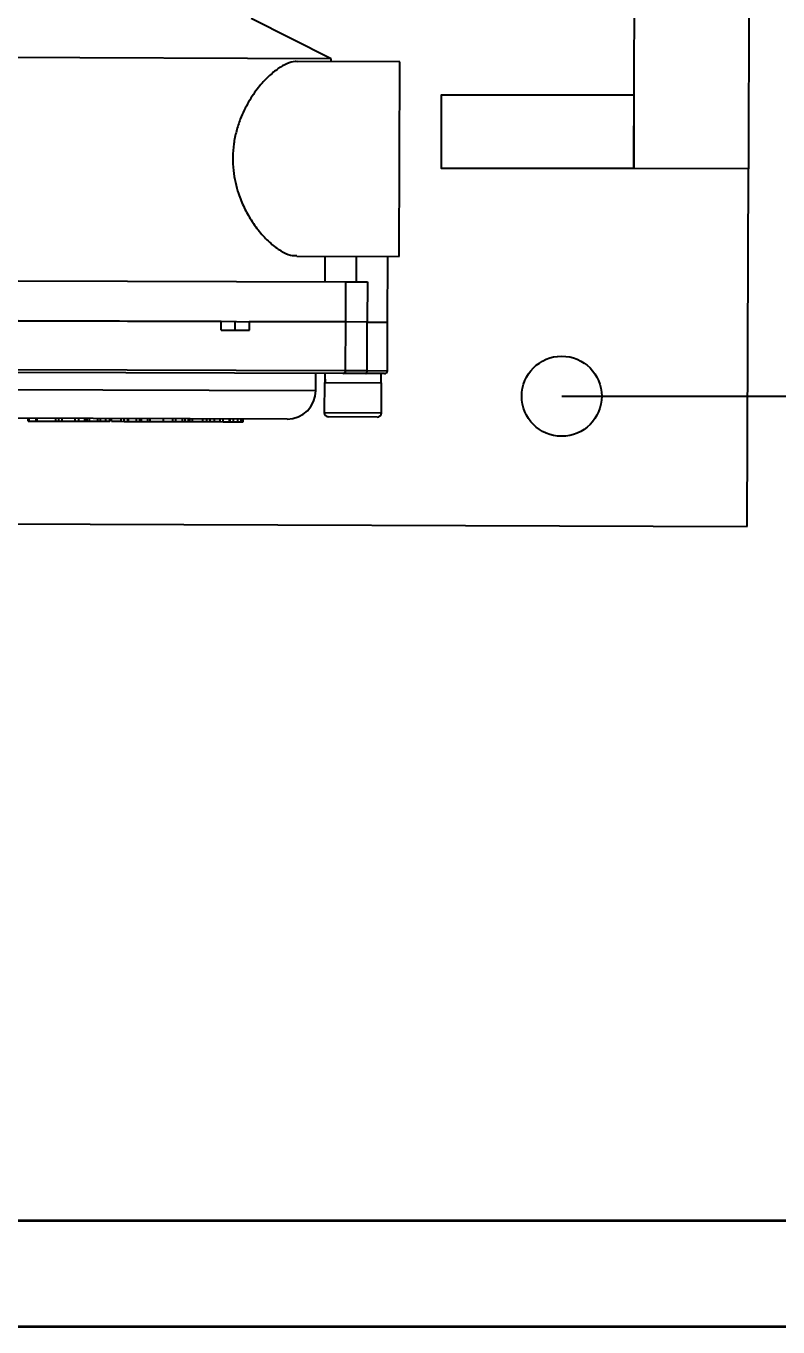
# Model space of a CAD drawing. Header units: millimetres. Extents: x 2749 to 2906, y 1537 to 1648.
# Drawn here: x 2792.36 to 2805.51, y 1536.66 to 1559.4 of the extents above; entities that cross this region are included whole.
import ezdxf

# ---------------------------------------------------------------- set-up
doc = ezdxf.new("R2010")
doc.units = ezdxf.units.MM
doc.layers.add('C00-00-00', color=7, linetype='Continuous')
doc.layers.add('标注层', color=4, linetype='Continuous', lineweight=25)
doc.styles.get("Standard").update_dxf_attribs({"font": 'arial.ttf'})
doc.dimstyles.new('ISO-25', dxfattribs={"dimtxt": 2.5, "dimasz": 2.5, "dimexe": 1.25, "dimexo": 0.625, "dimtad": 1, "dimtxsty": 'Standard', "dimcen": 2.5, "dimadec": 0, "dimazin": 0, "dimtfac": 1, "dimtmove": 0, "dimatfit": 3, "dimfxl": 0, "dimarcsym": 0})

# ---------------------------------------------------------------- blocks, each defined once
blk = doc.blocks.new('*D16')
at = {"layer": 'Defpoints', "color": 0, "transparency": 16777216}
for p in [(2801.832, 1584.898), (2820.596, 1584.898), (2801.725, 1552.928)]:
    blk.add_point(p, dxfattribs=at)
at = {"layer": '标注层', "color": 0, "lineweight": -2, "transparency": 16777216}
for p, q in [((2801.832, 1584.898), (2822.596, 1584.898)), ((2820.596, 1580.818), (2820.596, 1572.224)), ((2820.596, 1557.008), (2820.596, 1565.602)), ((2801.725, 1552.928), (2822.596, 1552.928))]:
    blk.add_line(p, q, dxfattribs=at)
at = {"layer": '标注层', "color": 0, "transparency": 16777216}
for points in [[(2819.916, 1580.818), (2821.276, 1580.818), (2820.596, 1584.898)], [(2819.916, 1557.008), (2821.276, 1557.008), (2820.596, 1552.928)]]:
    blk.add_solid(points, dxfattribs=at)
at = {"layer": '标注层', "color": 0, "transparency": 16777216, "insert": (2820.596, 1568.913), "char_height": 3.5, "attachment_point": 5}
blk.add_mtext('220', dxfattribs=at)

msp = doc.modelspace()

# ---------------------------------------------------------------- linework, layer by layer
at = {"color": 7, "linetype": 'Continuous', "lineweight": 25}
for p, q in [((2802.9881, 1556.9088), (2803.0282, 1568.9087)), ((2805.0282, 1568.902), (2804.9881, 1556.9021)), ((2797.6945, 1558.8265), (2796.2968, 1559.5311)), ((2797.6945, 1558.8265), (2791.3885, 1558.8475)), ((2797.6943, 1558.7765), (2797.6945, 1558.8265)), ((2798.8943, 1558.7725), (2797.1053, 1558.7784)), ((2798.8886, 1557.0725), (2798.8943, 1558.7725)), ((2798.8829, 1555.3725), (2798.8886, 1557.0725)), ((2804.9881, 1556.9021), (2802.9881, 1556.9088)), ((2804.9672, 1550.6521), (2804.9881, 1556.9021)), ((2797.0933, 1555.3785), (2798.8829, 1555.3725)), ((2797.5886, 1554.9268), (2797.5901, 1555.3768)), ((2798.1322, 1555.375), (2798.1307, 1554.925)), ((2798.6791, 1554.2231), (2798.6829, 1555.3731)), ((2792.2226, 1554.9447), (2797.9519, 1554.9256)), ((2797.9495, 1554.2256), (2797.9519, 1554.9256)), ((2797.9519, 1554.9256), (2798.3276, 1554.9243)), ((2798.3276, 1554.9243), (2798.3253, 1554.2243)), ((2792.2203, 1554.2447), (2797.9495, 1554.2256)), ((2795.769, 1554.2329), (2792.2203, 1554.2447)), ((2795.7685, 1554.0829), (2795.769, 1554.2329)), ((2795.7685, 1554.0829), (2796.2635, 1554.0812)), ((2796.0156, 1554.082), (2796.0161, 1554.232)), ((2796.2635, 1554.0812), (2796.264, 1554.2312)), ((2797.9495, 1554.2256), (2796.264, 1554.2312)), ((2797.9467, 1553.3756), (2797.9495, 1554.2256)), ((2798.3253, 1554.2243), (2797.9495, 1554.2256)), ((2798.3224, 1553.3743), (2798.3253, 1554.2243)), ((2798.3253, 1554.2243), (2798.6791, 1554.2231)), ((2798.6763, 1553.3732), (2798.6791, 1554.2231)), ((2792.2175, 1553.3947), (2797.9467, 1553.3756)), ((2797.9467, 1553.3756), (2798.3224, 1553.3743)), ((2798.3224, 1553.3743), (2798.6763, 1553.3732)), ((2797.8971, 1553.3258), (2792.2097, 1553.3447)), ((2797.4251, 1553.0273), (2797.4261, 1553.3273)), ((2797.5756, 1553.1668), (2797.5738, 1552.6418)), ((2797.5756, 1553.1668), (2798.5756, 1553.1635)), ((2798.3018, 1553.3244), (2797.8971, 1553.3258)), ((2798.6261, 1553.3233), (2798.3018, 1553.3244)), ((2798.5696, 1553.1635), (2798.5701, 1553.3235)), ((2798.5738, 1552.6385), (2798.5756, 1553.1635)), ((2791.6751, 1553.0465), (2797.4251, 1553.0273)), ((2796.9234, 1552.529), (2785.4235, 1552.5674)), ((2792.3951, 1552.4941), (2792.3952, 1552.5441)), ((2792.3951, 1552.4941), (2792.414, 1552.4941)), ((2792.414, 1552.4941), (2792.4142, 1552.5441)), ((2792.414, 1552.4941), (2792.5371, 1552.4936)), ((2792.5371, 1552.4936), (2792.5373, 1552.5436)), ((2792.5371, 1552.4936), (2792.5561, 1552.4936)), ((2792.5561, 1552.4936), (2792.5562, 1552.5436)), ((2792.5561, 1552.4936), (2792.8817, 1552.4925)), ((2792.8817, 1552.4925), (2792.8818, 1552.5425)), ((2792.8817, 1552.4925), (2792.9323, 1552.4923)), ((2792.9323, 1552.4923), (2792.9325, 1552.5423)), ((2792.9323, 1552.4923), (2792.988, 1552.4921)), ((2792.988, 1552.4921), (2792.9882, 1552.5421)), ((2792.988, 1552.4921), (2793.2157, 1552.4914)), ((2793.2157, 1552.4914), (2793.2158, 1552.5414)), ((2793.2157, 1552.4914), (2793.2822, 1552.4912)), ((2793.2822, 1552.4912), (2793.2824, 1552.5412)), ((2793.2822, 1552.4912), (2793.3887, 1552.4908)), ((2793.3795, 1552.5408), (2793.3794, 1552.4846)), ((2793.3894, 1552.5408), (2793.3892, 1552.4846)), ((2793.4273, 1552.4907), (2793.4275, 1552.5407)), ((2793.4273, 1552.4907), (2793.4701, 1552.4905)), ((2793.4701, 1552.4905), (2793.4703, 1552.5405)), ((2793.4701, 1552.4905), (2793.615, 1552.49)), ((2793.615, 1552.49), (2793.6152, 1552.54)), ((2793.615, 1552.49), (2793.6612, 1552.4899)), ((2793.6612, 1552.4899), (2793.6614, 1552.5399)), ((2793.7537, 1552.4896), (2793.7538, 1552.5396)), ((2793.8233, 1552.4831), (2793.8233, 1552.4894)), ((2793.8255, 1552.4831), (2793.8256, 1552.5393)), ((2793.8518, 1552.4893), (2793.852, 1552.5393)), ((2794.022, 1552.4887), (2794.0222, 1552.5387)), ((2794.022, 1552.4887), (2794.0762, 1552.4885)), ((2794.0762, 1552.4885), (2794.0763, 1552.5385)), ((2794.0762, 1552.4885), (2794.1365, 1552.4883)), ((2794.1365, 1552.4883), (2794.1366, 1552.5383)), ((2794.1365, 1552.4883), (2794.1484, 1552.4883)), ((2794.1484, 1552.4883), (2794.1486, 1552.5383)), ((2794.1484, 1552.4883), (2794.2921, 1552.4878)), ((2794.2921, 1552.4878), (2794.2923, 1552.5378)), ((2794.2921, 1552.4878), (2794.3499, 1552.4876)), ((2794.3499, 1552.4876), (2794.3501, 1552.5376)), ((2794.3499, 1552.4876), (2794.3752, 1552.4875)), ((2794.3752, 1552.4875), (2794.3754, 1552.5375)), ((2794.3752, 1552.4875), (2794.4855, 1552.4871)), ((2794.4855, 1552.4871), (2794.4857, 1552.5371)), ((2794.4855, 1552.4871), (2794.5277, 1552.487)), ((2794.5277, 1552.487), (2794.5279, 1552.537)), ((2794.5277, 1552.487), (2794.7597, 1552.4862)), ((2794.5597, 1552.4869), (2794.5597, 1552.4806)), ((2794.7597, 1552.4862), (2794.7599, 1552.5362)), ((2794.7597, 1552.4862), (2794.9277, 1552.4857)), ((2794.9277, 1552.4857), (2794.9279, 1552.5357)), ((2794.9277, 1552.4857), (2794.9784, 1552.4855)), ((2794.9784, 1552.4855), (2794.9786, 1552.5355)), ((2794.9784, 1552.4855), (2795.0918, 1552.4851)), ((2795.07, 1552.4789), (2795.07, 1552.4852)), ((2795.0918, 1552.4851), (2795.0919, 1552.5351)), ((2795.0918, 1552.4851), (2795.1383, 1552.485)), ((2795.1383, 1552.485), (2795.1385, 1552.535)), ((2795.1383, 1552.485), (2795.1966, 1552.4848)), ((2795.1966, 1552.4848), (2795.1967, 1552.5348)), ((2795.1966, 1552.4848), (2795.2214, 1552.4847)), ((2795.2214, 1552.4847), (2795.2215, 1552.5347)), ((2795.2214, 1552.4847), (2795.2718, 1552.4845)), ((2795.2216, 1552.4784), (2795.2216, 1552.4847)), ((2795.2718, 1552.4845), (2795.272, 1552.5345)), ((2795.2718, 1552.4845), (2795.4494, 1552.4839)), ((2795.4494, 1552.4839), (2795.4495, 1552.5339)), ((2795.4494, 1552.4839), (2795.5212, 1552.4837)), ((2795.5212, 1552.4837), (2795.5213, 1552.5337)), ((2795.5212, 1552.4837), (2795.5784, 1552.4835)), ((2795.5784, 1552.4835), (2795.5785, 1552.5335)), ((2795.5784, 1552.4835), (2795.6514, 1552.4832)), ((2795.6514, 1552.4832), (2795.6516, 1552.5332)), ((2795.6514, 1552.4832), (2795.7506, 1552.4829)), ((2795.7506, 1552.4829), (2795.7508, 1552.5329)), ((2795.7506, 1552.4829), (2795.8078, 1552.4827)), ((2795.8078, 1552.4827), (2795.808, 1552.5327)), ((2795.8078, 1552.4827), (2795.9172, 1552.4824)), ((2795.9172, 1552.4824), (2795.9174, 1552.5324)), ((2795.9172, 1552.4824), (2795.9273, 1552.4823)), ((2795.9273, 1552.4823), (2795.9275, 1552.5323)), ((2795.9273, 1552.4823), (2795.9863, 1552.4821)), ((2795.9863, 1552.4821), (2795.9865, 1552.5321)), ((2795.9863, 1552.4821), (2796.0615, 1552.4819)), ((2796.0615, 1552.4819), (2796.0617, 1552.5319)), ((2796.0615, 1552.4819), (2796.1173, 1552.4817)), ((2796.1173, 1552.4817), (2796.1174, 1552.5317)), ((2796.1173, 1552.4817), (2796.1257, 1552.4817)), ((2796.1257, 1552.4817), (2796.1258, 1552.5317)), ((2796.1257, 1552.4817), (2796.1532, 1552.4816)), ((2796.1532, 1552.4816), (2796.1533, 1552.5316)), ((2797.5738, 1552.6418), (2798.5738, 1552.6385)), ((2798.4986, 1552.5637), (2797.6486, 1552.5666)), ((2780.4674, 1550.7339), (2804.9672, 1550.6521))]:
    msp.add_line(p, q, dxfattribs=at)
msp.add_lwpolyline([(2802.9881, 1556.9088), (2799.6216, 1556.9088), (2799.6216, 1558.193), (2802.9881, 1558.193)], close=True)
at = {"color": 7, "linetype": 'Continuous', "lineweight": 25, "flags": 128}
msp.add_lwpolyline([(2798.3018, 1553.3244), (2798.3058, 1553.3254), (2798.3096, 1553.3282), (2798.3132, 1553.3328), (2798.3163, 1553.339), (2798.3189, 1553.3466), (2798.3208, 1553.3552), (2798.322, 1553.3646), (2798.3224, 1553.3743)], dxfattribs=at)
at = {"color": 7, "linetype": 'Continuous', "lineweight": 25}
msp.add_circle((2801.7248, 1552.9276), 0.7, dxfattribs=at)
for centre, radius, start, end in [((2797.897, 1553.3755), 0.0497, 270.14542, 0.14151), ((2798.6263, 1553.3733), 0.05, 269.80868, 359.80868), ((2796.9251, 1553.029), 0.5, 269.80868, 359.80868), ((2797.6488, 1552.6416), 0.075, 179.80868, 269.80868), ((2798.4988, 1552.6387), 0.075, 269.80868, 359.80868)]:
    msp.add_arc(centre, radius, start, end, dxfattribs=at)
for centre, start_param, end_param in [((2798.0756, 1553.1652), 1.4771615, 1.5707963), ((2798.0761, 1553.3252), 1.5707963, 1.7588997)]:
    msp.add_ellipse(centre, major_axis=(0.0029, 0.8556), ratio=0.5773503, start_param=start_param, end_param=end_param, dxfattribs=at)
for points, knots in [([(2797.1053, 1558.7736), (2797.0914, 1558.7749), (2797.0347, 1558.7804), (2796.9216, 1558.7424), (2796.7643, 1558.6581), (2796.5944, 1558.52), (2796.4167, 1558.3264), (2796.246, 1558.0794), (2796.1164, 1557.816), (2796.0335, 1557.5636), (2795.9868, 1557.3395), (2795.9686, 1557.1061), (2795.9789, 1556.8785), (2796.0154, 1556.6646), (2796.0769, 1556.4447), (2796.1693, 1556.2215), (2796.3008, 1555.987), (2796.459, 1555.7735), (2796.6374, 1555.5913), (2796.8146, 1555.4624), (2796.9706, 1555.3872), (2797.0572, 1555.386), (2797.0933, 1555.3854)], [0, 0, 0, 0, 0.0175908, 0.0719041, 0.1262384, 0.1869389, 0.2476328, 0.3120253, 0.3762899, 0.4161156, 0.4559049, 0.4959394, 0.535971, 0.5723446, 0.6087431, 0.6580645, 0.7074458, 0.7692568, 0.8311008, 0.893401, 0.9556755, 1, 1, 1, 1]), ([(2793.3906, 1552.4908), (2793.3902, 1552.4908), (2793.3807, 1552.4908), (2793.4046, 1552.4908), (2793.4273, 1552.4907)], [0, 0, 0, 0, 0.0466609, 1, 1, 1, 1]), ([(2793.6612, 1552.4899), (2793.6664, 1552.4899), (2793.6816, 1552.4898), (2793.7145, 1552.4897), (2793.7388, 1552.4896), (2793.7537, 1552.4896)], [0, 0, 0, 0, 0.16512354, 0.49039265, 1, 1, 1, 1]), ([(2793.7537, 1552.4896), (2793.7654, 1552.4895), (2793.7888, 1552.4895), (2793.8177, 1552.4894), (2793.8212, 1552.4894), (2793.8235, 1552.4894)], [0, 0, 0, 0, 0.2649567, 0.5300172, 1, 1, 1, 1]), ([(2793.8518, 1552.4893), (2793.8636, 1552.4892), (2793.8872, 1552.4891), (2793.9349, 1552.489), (2793.9818, 1552.4888), (2794.0087, 1552.4887), (2794.022, 1552.4887)], [0, 0, 0, 0, 0.2803641, 0.5592064, 0.7797414, 1, 1, 1, 1])]:
    msp.add_open_spline(points, degree=3, knots=knots, dxfattribs=at)
at = {"layer": 'C00-00-00', "lineweight": 35}
msp.add_lwpolyline([(2906.1798, 1536.6587), (2748.7157, 1536.6587), (2748.7157, 1647.879), (2906.1798, 1647.879)], close=True, dxfattribs=at)
msp.add_lwpolyline([(2753.3829, 1646.0216), (2904.3224, 1646.0216), (2904.3224, 1538.5161), (2753.3829, 1538.5161)], dxfattribs=at)

# ---------------------------------------------------------------- dimensions: what is measured, and where the dimension line sits
at = {"layer": '标注层'}
dim = msp.add_linear_dim(base=(2820.5965, 1584.8982), p1=(2801.7248, 1552.9276), p2=(2801.8316, 1584.8982), angle=90, text='220', dimstyle='ISO-25', override={"dimtxt": 3.5, "dimasz": 4.08, "dimexe": 2, "dimexo": 0, "dimgap": 1.524, "dimtih": 1, "dimtoh": 1, "dimlfac": 10, "dimzin": 0, "dimadec": 2, "dimtzin": 0}, dxfattribs=at)
dim.commit()
dim.dimension.update_dxf_attribs({"geometry": '*D16', "text_midpoint": (2820.5965, 1568.9129)})

doc.saveas('drawing.dxf')
